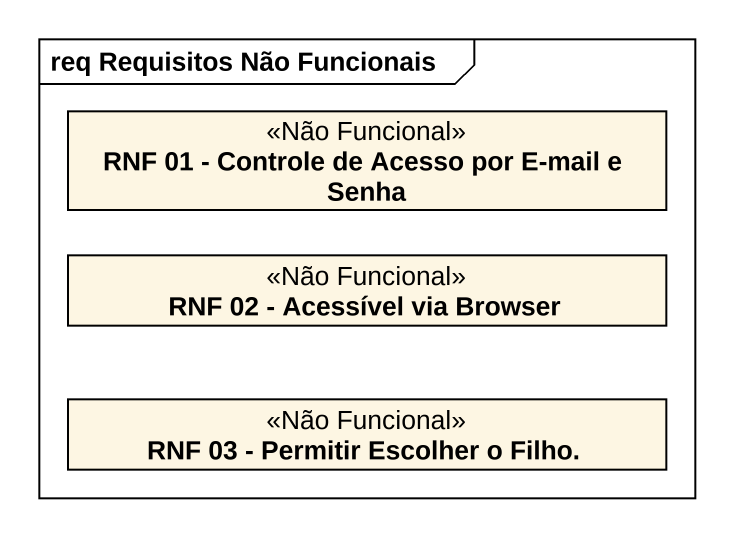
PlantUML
@startuml
mainframe req Requisitos Não Funcionais
hide circle
hide empty members
class "RNF 01 - Controle de Acesso por E-mail e Senha" as RNF_01_Controle_de_Acesso <<Não Funcional>>
class "RNF 02 - Acessível via Browser" as RNF_02_Acessível_via_Browser <<Não Funcional>>
class "RNF 03 - Permitir Escolher o Filho." as RNF_03_Permitir_Escolher_o <<Não Funcional>>
@enduml
